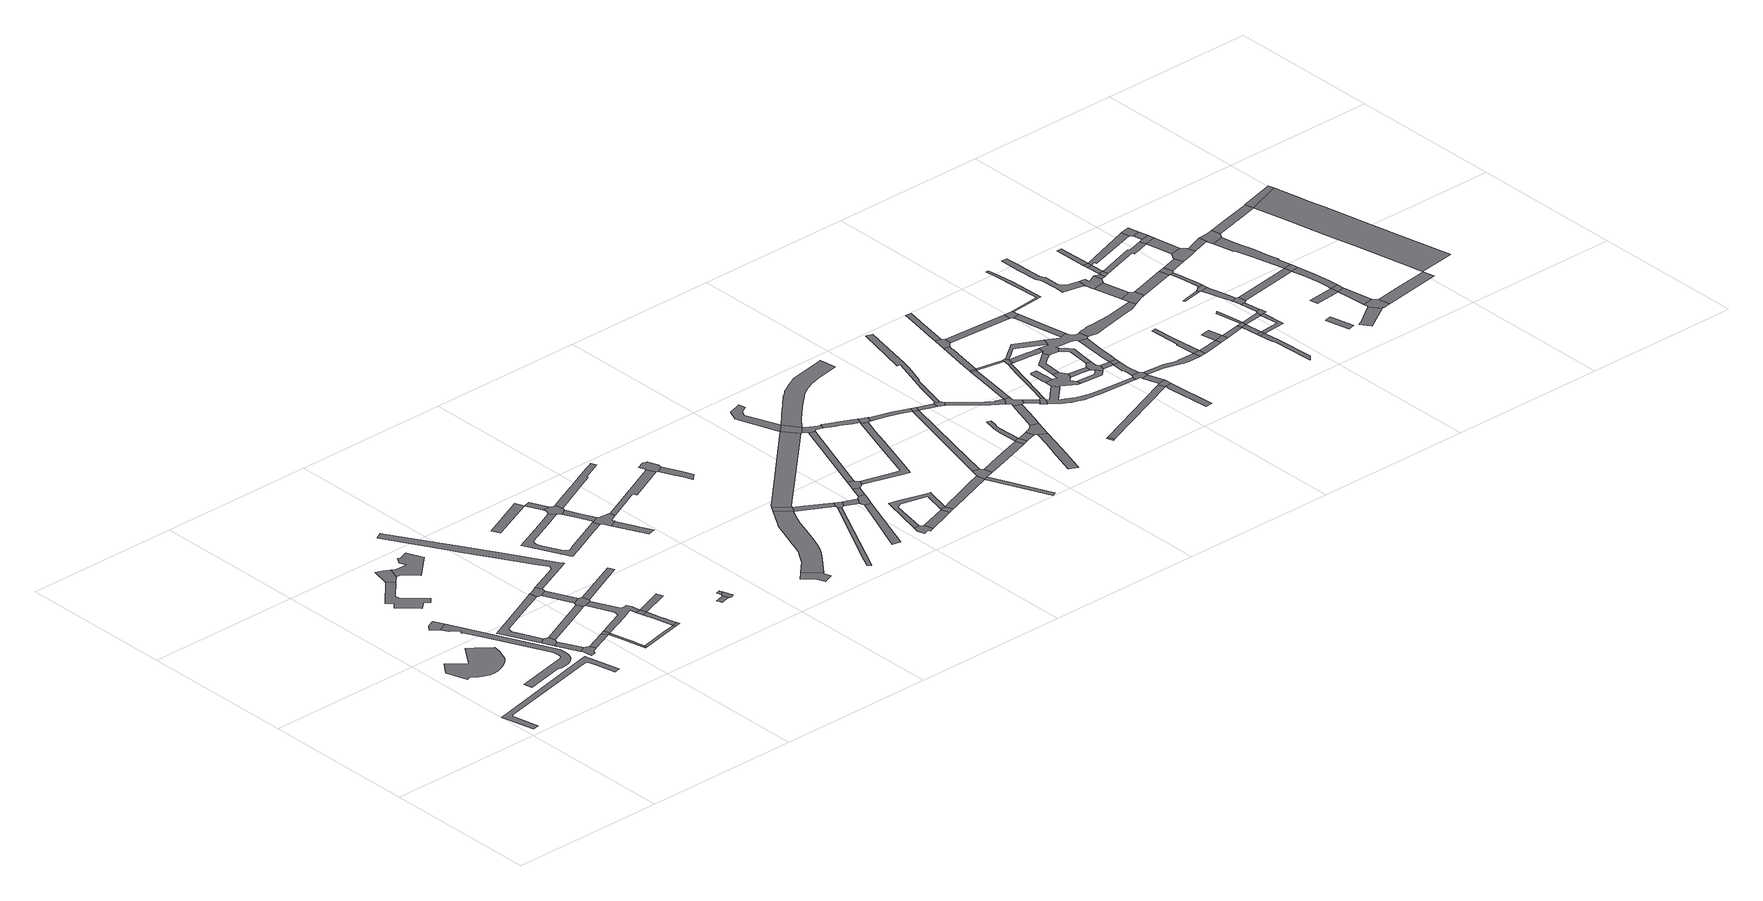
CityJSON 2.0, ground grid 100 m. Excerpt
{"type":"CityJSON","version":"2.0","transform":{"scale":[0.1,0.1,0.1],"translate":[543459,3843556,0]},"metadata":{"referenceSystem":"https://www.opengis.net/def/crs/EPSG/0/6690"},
"CityObjects":{
"road1":{"type":"Road","attributes":{"RoadStructureAttribute.sectionType":"1"},"geometry":[{"type":"MultiSurface","lod":"1","boundaries":[[[0,1,2,3,4,5,6,7,8,9,10,11,12,13,14,15,16,17,18,19,20]]]}]},
"road2":{"type":"Road","attributes":{"RoadStructureAttribute.sectionType":"1"},"geometry":[{"type":"MultiSurface","lod":"1","boundaries":[[[21,22,23,24,25,26,27,28,29,30,31,32,33,34,35,36,37,38,39]]]}]},
"road3":{"type":"Road","geometry":[{"type":"MultiSurface","lod":"1","boundaries":[[[40,41,42,43,44]]]}]},
"road4":{"type":"Road","attributes":{"RoadStructureAttribute.sectionType":"1"},"geometry":[{"type":"MultiSurface","lod":"1","boundaries":[[[45,46,47,48,49,50,51,52,53,54,55,56,57,58,59,60,61,62,63,64,65,66,67,44,43]]]}]},
"road5":{"type":"Road","attributes":{"RoadStructureAttribute.sectionType":"1"},"geometry":[{"type":"MultiSurface","lod":"1","boundaries":[[[68,69,70,71,72,73,74,75,76,77,78]]]}]},
"road6":{"type":"Road","geometry":[{"type":"MultiSurface","lod":"1","boundaries":[[[79,80,81,82,83,84]]]}]},
"road7":{"type":"Road","attributes":{"RoadStructureAttribute.sectionType":"1"},"geometry":[{"type":"MultiSurface","lod":"1","boundaries":[[[85,82,81,86,87,88]]]}]},
"road8":{"type":"Road","geometry":[{"type":"MultiSurface","lod":"1","boundaries":[[[88,87,89,90,91,92,93,94,95,96,97,98,99,100]]]}]},
"road9":{"type":"Road","attributes":{"RoadStructureAttribute.sectionType":"1"},"geometry":[{"type":"MultiSurface","lod":"1","boundaries":[[[101,102,103,104,105,106,80,79,107,108,109,110,111,112]]]}]},
"road10":{"type":"Road","geometry":[{"type":"MultiSurface","lod":"1","boundaries":[[[113,68,78,114,115,116]]]}]},
"road11":{"type":"Road","attributes":{"RoadStructureAttribute.sectionType":"1"},"geometry":[{"type":"MultiSurface","lod":"1","boundaries":[[[117,100,99,118,119,120,121]]]}]},
"road12":{"type":"Road","geometry":[{"type":"MultiSurface","lod":"1","boundaries":[[[122,123,124,125]]]}]},
"road13":{"type":"Road","attributes":{"RoadStructureAttribute.sectionType":"1"},"geometry":[{"type":"MultiSurface","lod":"1","boundaries":[[[126,127,84,83,128,129]]]}]},
"road14":{"type":"Road","attributes":{"RoadStructureAttribute.sectionType":"1"},"geometry":[{"type":"MultiSurface","lod":"1","boundaries":[[[130,131,132,133,121,134,135,136,137,123,122]]]}]},
"road15":{"type":"Road","geometry":[{"type":"MultiSurface","lod":"1","boundaries":[[[138,117,121,133,139]]]}]},
"road16":{"type":"Road","geometry":[{"type":"MultiSurface","lod":"1","boundaries":[[[140,141,142,143,144,145,146,147,148,115,114]]]}]},
"road17":{"type":"Road","attributes":{"RoadStructureAttribute.sectionType":"1"},"geometry":[{"type":"MultiSurface","lod":"1","boundaries":[[[149,150,151,122,125,152,153,154]]]}]},
"road18":{"type":"Road","geometry":[{"type":"MultiSurface","lod":"1","boundaries":[[[155,156,101,112,157,158,159]]]}]},
"road19":{"type":"Road","attributes":{"RoadStructureAttribute.sectionType":"1"},"geometry":[{"type":"MultiSurface","lod":"1","boundaries":[[[160,161,162,163,164,165,166,167,168,169,170,171,138,139,172,173,174,175,176,177,178]]]}]},
"road20":{"type":"Road","attributes":{"RoadStructureAttribute.sectionType":"1"},"geometry":[{"type":"MultiSurface","lod":"1","boundaries":[[[158,157,179,180]]]}]},
"road21":{"type":"Road","geometry":[{"type":"MultiSurface","lod":"1","boundaries":[[[180,179,126,129,168,167,181,182]]]}]},
"road22":{"type":"Road","geometry":[{"type":"MultiSurface","lod":"1","boundaries":[[[183,149,154,184]]]}]},
"road23":{"type":"Road","attributes":{"RoadStructureAttribute.sectionType":"1"},"geometry":[{"type":"MultiSurface","lod":"1","boundaries":[[[185,186,187,188,189,190,149,183]]]}]},
"road24":{"type":"Road","geometry":[{"type":"MultiSurface","lod":"1","boundaries":[[[178,177,189,188]]]}]},
"road25":{"type":"Road","attributes":{"RoadStructureAttribute.sectionType":"1"},"geometry":[{"type":"MultiSurface","lod":"1","boundaries":[[[191,192,193,194,195,196,197,198,199,200,201,202,203,204,205,206,207,208,155,159]]]}]},
"road26":{"type":"Road","geometry":[{"type":"MultiSurface","lod":"1","boundaries":[[[209,210,178,188]]]}]},
"road27":{"type":"Road","attributes":{"RoadStructureAttribute.sectionType":"1"},"geometry":[{"type":"MultiSurface","lod":"1","boundaries":[[[211,212,182,181]]]}]},
"road28":{"type":"Road","geometry":[{"type":"MultiSurface","lod":"1","boundaries":[[[213,214,215,216,217]]]}]},
"road29":{"type":"Road","geometry":[{"type":"MultiSurface","lod":"1","boundaries":[[[218,219,220,221,213,217,222,223,224,225]]]}]},
"road30":{"type":"Road","attributes":{"RoadStructureAttribute.sectionType":"1"},"geometry":[{"type":"MultiSurface","lod":"1","boundaries":[[[226,227,228,219,218]]]}]},
"road31":{"type":"Road","attributes":{"RoadStructureAttribute.sectionType":"1"},"geometry":[{"type":"MultiSurface","lod":"1","boundaries":[[[229,230,231,232,233,234,235,236,237,238,239,240,241,242,243,244,245,246,247,248]]]}]},
"road32":{"type":"Road","attributes":{"RoadStructureAttribute.sectionType":"1"},"geometry":[{"type":"MultiSurface","lod":"1","boundaries":[[[249,250,251,252,253,254]]]}]},
"road33":{"type":"Road","attributes":{"RoadStructureAttribute.sectionType":"1"},"geometry":[{"type":"MultiSurface","lod":"1","boundaries":[[[255,254,256,257]]]}]},
"road34":{"type":"Road","geometry":[{"type":"MultiSurface","lod":"1","boundaries":[[[256,258,259,229,248,260,261,262,263,264,265,257]]]}]},
"road35":{"type":"Road","attributes":{"RoadStructureAttribute.sectionType":"1"},"geometry":[{"type":"MultiSurface","lod":"1","boundaries":[[[266,262,261,267,268,269]]]}]},
"road36":{"type":"Road","geometry":[{"type":"MultiSurface","lod":"1","boundaries":[[[270,269,268,238,237,271,272,273,274,275,276,277,278,279]]]}]},
"road37":{"type":"Road","attributes":{"RoadStructureAttribute.sectionType":"1"},"geometry":[{"type":"MultiSurface","lod":"1","boundaries":[[[280,281,282,283,284,273,272]]]}]},
"road38":{"type":"Road","geometry":[{"type":"MultiSurface","lod":"1","boundaries":[[[285,286,287,288,287,289,290,291,292]]]}]},
"road39":{"type":"Road","attributes":{"RoadStructureAttribute.sectionType":"1"},"geometry":[{"type":"MultiSurface","lod":"1","boundaries":[[[293,294,295,296,297,264,263,298,299,300,301]]]}]},
"road40":{"type":"Road","attributes":{"RoadStructureAttribute.sectionType":"1"},"geometry":[{"type":"MultiSurface","lod":"1","boundaries":[[[302,303,304,279,278,305,306,307,308]]]}]},
"road41":{"type":"Road","attributes":{"RoadStructureAttribute.sectionType":"1"},"geometry":[{"type":"MultiSurface","lod":"1","boundaries":[[[309,310,311,312,313,314,315,316,285,292,317,318,319,320,321,322,323,324,325,326,327,328]]]}]},
"road42":{"type":"Road","attributes":{"RoadStructureAttribute.sectionType":"1"},"geometry":[{"type":"MultiSurface","lod":"1","boundaries":[[[329,330,331,332,333]]]}]},
"road43":{"type":"Road","geometry":[{"type":"MultiSurface","lod":"1","boundaries":[[[334,309,328,335,336]]]}]},
"road44":{"type":"Road","geometry":[{"type":"MultiSurface","lod":"1","boundaries":[[[337,338,339,302,308,340,341,342,343,344]]]}]},
"road45":{"type":"Road","geometry":[{"type":"MultiSurface","lod":"1","boundaries":[[[345,346,347,348,349,350,341,340]]]}]},
"road46":{"type":"Road","attributes":{"RoadStructureAttribute.sectionType":"1"},"geometry":[{"type":"MultiSurface","lod":"1","boundaries":[[[351,352,336,335,353,354,355]]]}]},
"road47":{"type":"Road","attributes":{"RoadStructureAttribute.sectionType":"1"},"geometry":[{"type":"MultiSurface","lod":"1","boundaries":[[[356,357,358,359]]]}]},
"road48":{"type":"Road","geometry":[{"type":"MultiSurface","lod":"1","boundaries":[[[355,354,360,329,333,361,362,363]]]}]},
"road49":{"type":"Road","geometry":[{"type":"MultiSurface","lod":"1","boundaries":[[[364,365,366,367,368,369,370,371,372,373]]]}]},
"road50":{"type":"Road","attributes":{"RoadStructureAttribute.sectionType":"1"},"geometry":[{"type":"MultiSurface","lod":"1","boundaries":[[[363,362,374,375]]]}]},
"road51":{"type":"Road","geometry":[{"type":"MultiSurface","lod":"1","boundaries":[[[376,377,375,374,356,359,378,379,380]]]}]},
"road52":{"type":"Road","attributes":{"RoadStructureAttribute.sectionType":"1"},"geometry":[{"type":"MultiSurface","lod":"1","boundaries":[[[381,371,370,382,383,384]]]}]},
"road53":{"type":"Road","attributes":{"RoadStructureAttribute.sectionType":"1"},"geometry":[{"type":"MultiSurface","lod":"1","boundaries":[[[385,386,387,334,336,388,389,390]]]}]},
"road54":{"type":"Road","attributes":{"RoadStructureAttribute.sectionType":"1"},"geometry":[{"type":"MultiSurface","lod":"1","boundaries":[[[391,392,393,376,380,394]]]}]},
"road55":{"type":"Road","attributes":{"RoadStructureAttribute.sectionType":"1"},"geometry":[{"type":"MultiSurface","lod":"1","boundaries":[[[395,396,397,398,399,400,364,373,401,402,403,404,405,406,407]]]}]},
"road56":{"type":"Road","geometry":[{"type":"MultiSurface","lod":"1","boundaries":[[[408,409,391,394,410,411,412,413,414]]]}]},
"road57":{"type":"Road","geometry":[{"type":"MultiSurface","lod":"1","boundaries":[[[407,406,415,381,384,416,417]]]}]},
"road58":{"type":"Road","attributes":{"RoadStructureAttribute.sectionType":"1"},"geometry":[{"type":"MultiSurface","lod":"1","boundaries":[[[418,408,414,419,420]]]}]},
"road59":{"type":"Road","attributes":{"RoadStructureAttribute.sectionType":"1"},"geometry":[{"type":"MultiSurface","lod":"1","boundaries":[[[421,422,423,424,425,426,407,417,427,428]]]}]},
"road60":{"type":"Road","attributes":{"RoadStructureAttribute.sectionType":"1"},"geometry":[{"type":"MultiSurface","lod":"1","boundaries":[[[429,430,431,432,433,412,411,434,435,436,437,438,439,440,441]]]}]},
"road61":{"type":"Road","attributes":{"RoadStructureAttribute.sectionType":"1"},"geometry":[{"type":"MultiSurface","lod":"1","boundaries":[[[442,443,444,445,446,447,448,449,385,450,451,452,453]]]}]},
"road62":{"type":"Road","geometry":[{"type":"MultiSurface","lod":"1","boundaries":[[[450,385,390,454,455,456]]]}]},
"road63":{"type":"Road","geometry":[{"type":"MultiSurface","lod":"1","boundaries":[[[457,458,459,460,461,462,463,464,456,455,465,466,418,420,467,468,469,470,471,472]]]}]},
"road64":{"type":"Road","attributes":{"RoadStructureAttribute.sectionType":"1"},"geometry":[{"type":"MultiSurface","lod":"1","boundaries":[[[473,474,428,475,476,477]]]}]},
"road65":{"type":"Road","geometry":[{"type":"MultiSurface","lod":"1","boundaries":[[[478,421,428,474,479,480,481,482]]]}]},
"road66":{"type":"Road","attributes":{"RoadStructureAttribute.sectionType":"1"},"geometry":[{"type":"MultiSurface","lod":"1","boundaries":[[[483,484,485,486,472,471,487,488,489,490,491]]]}]},
"road67":{"type":"Road","geometry":[{"type":"MultiSurface","lod":"1","boundaries":[[[492,493,491,490,429,441,494,495]]]}]},
"road68":{"type":"Road","attributes":{"RoadStructureAttribute.sectionType":"1"},"geometry":[{"type":"MultiSurface","lod":"1","boundaries":[[[496,497,478,482,498,499,500]]]}]},
"road69":{"type":"Road","attributes":{"RoadStructureAttribute.sectionType":"1"},"geometry":[{"type":"MultiSurface","lod":"1","boundaries":[[[501,502,503,481,480,504,505,506]]]}]},
"road70":{"type":"Road","attributes":{"RoadStructureAttribute.sectionType":"1"},"geometry":[{"type":"MultiSurface","lod":"1","boundaries":[[[507,508,509,510,511,512,513,514,515,516,517,518,450,456,519,520,521,522,523,524,525,526,527]]]}]},
"road71":{"type":"Road","attributes":{"RoadStructureAttribute.sectionType":"1"},"geometry":[{"type":"MultiSurface","lod":"1","boundaries":[[[528,529,530,531,495,494,532,533,534,535,496,536]]]}]},
"road72":{"type":"Road","geometry":[{"type":"MultiSurface","lod":"1","boundaries":[[[536,496,500,537]]]}]},
"road73":{"type":"Road","geometry":[{"type":"MultiSurface","lod":"1","boundaries":[[[538,539,501,506,540]]]}]},
"road74":{"type":"Road","attributes":{"RoadStructureAttribute.sectionType":"1"},"geometry":[{"type":"MultiSurface","lod":"1","boundaries":[[[541,542,543,544,545,546,547,548,549]]]}]},
"road75":{"type":"Road","attributes":{"RoadStructureAttribute.sectionType":"1"},"geometry":[{"type":"MultiSurface","lod":"1","boundaries":[[[537,500,550,551,552,553]]]}]},
"road76":{"type":"Road","attributes":{"RoadStructureAttribute.sectionType":"1"},"geometry":[{"type":"MultiSurface","lod":"1","boundaries":[[[554,555,556,557,558,559,560,561,562,539,538]]]}]},
"road77":{"type":"Road","attributes":{"RoadStructureAttribute.sectionType":"1"},"geometry":[{"type":"MultiSurface","lod":"1","boundaries":[[[563,564,538,540,565,566]]]}]},
"road78":{"type":"Road","geometry":[{"type":"MultiSurface","lod":"1","boundaries":[[[567,568,569,553,552,570,571,572,573,574,575,576]]]}]},
"road79":{"type":"Road","geometry":[{"type":"MultiSurface","lod":"1","boundaries":[[[577,578,563,566,541,549,579]]]}]},
"road80":{"type":"Road","attributes":{"RoadStructureAttribute.sectionType":"1"},"geometry":[{"type":"MultiSurface","lod":"1","boundaries":[[[580,581,582,583,584,585,573,572,586,587,588,589,590,591,592,593]]]}]},
"road81":{"type":"Road","attributes":{"RoadStructureAttribute.sectionType":"1"},"geometry":[{"type":"MultiSurface","lod":"1","boundaries":[[[594,595,596,577,579,597,598,599]]]}]},
"road82":{"type":"Road","geometry":[{"type":"MultiSurface","lod":"1","boundaries":[[[600,601,602,603]]]}]},
"road83":{"type":"Road","attributes":{"RoadStructureAttribute.sectionType":"1"},"geometry":[{"type":"MultiSurface","lod":"1","boundaries":[[[604,605,606,607,608,609,610,567,576,611,612,613,614,615,616,617]]]}]},
"road84":{"type":"Road","geometry":[{"type":"MultiSurface","lod":"1","boundaries":[[[593,592,618,619,620,594,599,621,622,623,624,625,626,627,628,629]]]}]},
"road85":{"type":"Road","attributes":{"RoadStructureAttribute.sectionType":"1"},"geometry":[{"type":"MultiSurface","lod":"1","boundaries":[[[630,626,625,631,632,633]]]}]},
"road86":{"type":"Road","geometry":[{"type":"MultiSurface","lod":"1","boundaries":[[[634,635,633,632,636,637,638,639]]]}]},
"road87":{"type":"Road","attributes":{"RoadStructureAttribute.sectionType":"1"},"geometry":[{"type":"MultiSurface","lod":"1","boundaries":[[[640,641,642,643,644,645,593,629,646,647,648,649,650]]]}]},
"road88":{"type":"Road","geometry":[{"type":"MultiSurface","lod":"1","boundaries":[[[651,640,650,652]]]}]},
"road89":{"type":"Road","attributes":{"RoadStructureAttribute.sectionType":"1"},"geometry":[{"type":"MultiSurface","lod":"1","boundaries":[[[653,654,655,656,657,634,639,658,659,660,661]]]}]},
"road90":{"type":"Road","attributes":{"RoadStructureAttribute.sectionType":"1"},"geometry":[{"type":"MultiSurface","lod":"1","boundaries":[[[662,663,664,651,652,665,666,667,668,669]]]}]},
"road91":{"type":"Road","attributes":{"RoadStructureAttribute.sectionType":"1"},"geometry":[{"type":"MultiSurface","lod":"1","boundaries":[[[670,600,603,671]]]}]},
"road92":{"type":"Road","attributes":{"RoadStructureAttribute.sectionType":"1"},"geometry":[{"type":"MultiSurface","lod":"1","boundaries":[[[672,652,650,673,674,675]]]}]},
"road93":{"type":"Road","geometry":[{"type":"MultiSurface","lod":"1","boundaries":[[[676,677,678,679,680,681]]]}]},
"road94":{"type":"Road","geometry":[{"type":"MultiSurface","lod":"1","boundaries":[[[682,683,681,680,684,685,686,687,688,689,690,691,692,693,694,695,696,697]]]}]},
"road95":{"type":"Road","attributes":{"RoadStructureAttribute.sectionType":"1"},"geometry":[{"type":"MultiSurface","lod":"1","boundaries":[[[685,698,699,638,637,700,701,702,703,704,705,706,707,708,709,710,711,712,713,714,715,716,717,718,719,720,721,722,723,686]]]}]},
"road96":{"type":"Road","geometry":[{"type":"MultiSurface","lod":"1","boundaries":[[[724,725,726,662,669,727,728,729,730,731,732,733]]]}]},
"road97":{"type":"Road","geometry":[{"type":"MultiSurface","lod":"1","boundaries":[[[734,675,674,735,653,661,736,737]]]}]},
"road98":{"type":"Road","attributes":{"RoadStructureAttribute.sectionType":"1"},"geometry":[{"type":"MultiSurface","lod":"1","boundaries":[[[738,739,740,724,733,741,742]]]}]},
"road99":{"type":"Road","geometry":[{"type":"MultiSurface","lod":"1","boundaries":[[[743,744,745,746,691,690,747,748,749,750]]]}]},
"road100":{"type":"Road","attributes":{"RoadStructureAttribute.sectionType":"1"},"geometry":[{"type":"MultiSurface","lod":"1","boundaries":[[[751,752,753,754,682,697,755,756,757,758]]]}]},
"road101":{"type":"Road","attributes":{"RoadStructureAttribute.sectionType":"1"},"geometry":[{"type":"MultiSurface","lod":"1","boundaries":[[[759,760,761,696,695,762,763,764,765,766]]]}]},
"road102":{"type":"Road","attributes":{"RoadStructureAttribute.sectionType":"1"},"geometry":[{"type":"MultiSurface","lod":"1","boundaries":[[[767,768,769,770,737,736,771,772,773,774]]]}]},
"road103":{"type":"Road","attributes":{"RoadStructureAttribute.sectionType":"1"},"geometry":[{"type":"MultiSurface","lod":"1","boundaries":[[[775,776,777,778,779,780,781,734,737,782,783,784,785,786,787,788,789,790,791]]]}]},
"road104":{"type":"Road","geometry":[{"type":"MultiSurface","lod":"1","boundaries":[[[792,766,765,743,750,793,794,795,796]]]}]},
"road105":{"type":"Road","attributes":{"RoadStructureAttribute.sectionType":"1"},"geometry":[{"type":"MultiSurface","lod":"1","boundaries":[[[797,671,798,799,800,801,802]]]}]},
"road106":{"type":"Road","attributes":{"RoadStructureAttribute.sectionType":"1"},"geometry":[{"type":"MultiSurface","lod":"1","boundaries":[[[731,730,803,804]]]}]},
"road107":{"type":"Road","geometry":[{"type":"MultiSurface","lod":"1","boundaries":[[[805,806,670,671,797]]]}]},
"road108":{"type":"Road","geometry":[{"type":"MultiSurface","lod":"1","boundaries":[[[807,808,809,810,714,713,811,812,813,814,815]]]}]},
"road109":{"type":"Road","attributes":{"RoadStructureAttribute.sectionType":"1"},"geometry":[{"type":"MultiSurface","lod":"1","boundaries":[[[794,793,816,817]]]}]},
"road110":{"type":"Road","attributes":{"RoadStructureAttribute.sectionType":"1"},"geometry":[{"type":"MultiSurface","lod":"1","boundaries":[[[818,819,820,821,822,823,824,825,792,796]]]}]},
"road111":{"type":"Road","attributes":{"RoadStructureAttribute.sectionType":"1"},"geometry":[{"type":"MultiSurface","lod":"1","boundaries":[[[826,814,813,827,806,805]]]}]},
"road112":{"type":"Road","attributes":{"RoadStructureAttribute.sectionType":"1"},"geometry":[{"type":"MultiSurface","lod":"1","boundaries":[[[828,829,816,830,831,832,809,808]]]}]},
"road113":{"type":"Road","geometry":[{"type":"MultiSurface","lod":"1","boundaries":[[[817,816,829,833]]]}]},
"road114":{"type":"Road","geometry":[{"type":"MultiSurface","lod":"1","boundaries":[[[834,791,790,835,774,773,751,758,822,821,836,837,838,839,840,841,842,843,844,845,846,847,848,849,850]]]}]},
"road115":{"type":"Road","attributes":{"RoadStructureAttribute.sectionType":"1"},"geometry":[{"type":"MultiSurface","lod":"1","boundaries":[[[841,851,817,833,852,853,842]]]}]},
"road116":{"type":"Road","attributes":{"RoadStructureAttribute.sectionType":"1"},"geometry":[{"type":"MultiSurface","lod":"1","boundaries":[[[854,855,856,857,858,850,849]]]}]},
"road117":{"type":"Road","geometry":[{"type":"MultiSurface","lod":"1","boundaries":[[[859,804,803,857,856,860,861,862,863]]]}]},
"road118":{"type":"Road","attributes":{"RoadStructureAttribute.sectionType":"1"},"geometry":[{"type":"MultiSurface","lod":"1","boundaries":[[[864,865,866,867,868,815,814,869,870,871,872,873,874,875,876,877]]]}]},
"road119":{"type":"Road","geometry":[{"type":"MultiSurface","lod":"1","boundaries":[[[878,877,876,879]]]}]},
"road120":{"type":"Road","attributes":{"RoadStructureAttribute.sectionType":"1"},"geometry":[{"type":"MultiSurface","lod":"1","boundaries":[[[880,881,882,883,884,885,886,887,863,862]]]}]},
"road121":{"type":"Road","attributes":{"RoadStructureAttribute.sectionType":"1"},"geometry":[{"type":"MultiSurface","lod":"1","boundaries":[[[888,889,890,891,892,893,894,895,896,897,877,878]]]}]},
"road122":{"type":"Road","attributes":{"RoadStructureAttribute.sectionType":"1"},"geometry":[{"type":"MultiSurface","lod":"1","boundaries":[[[898,899,900,901,902,903,904,844,843,905,906,907,908,909,910,911]]]}]},
"road123":{"type":"Road","attributes":{"RoadStructureAttribute.sectionType":"1"},"geometry":[{"type":"MultiSurface","lod":"1","boundaries":[[[912,913,914,915,878,879,916,917,918,919]]]}]},
"road124":{"type":"Road","geometry":[{"type":"MultiSurface","lod":"1","boundaries":[[[920,912,919,921]]]}]},
"road125":{"type":"Road","geometry":[{"type":"MultiSurface","lod":"1","boundaries":[[[922,923,924,912,920]]]}]},
"road126":{"type":"Road","attributes":{"RoadStructureAttribute.sectionType":"1"},"geometry":[{"type":"MultiSurface","lod":"1","boundaries":[[[925,926,920,921,927,928]]]}]},
"road127":{"type":"Road","attributes":{"RoadStructureAttribute.sectionType":"1"},"geometry":[{"type":"MultiSurface","lod":"1","boundaries":[[[929,930,931,932,933,934,935,936,937,938,939,940,941,942,943,944,945,946,947,948,949,950,951,952,953,954]]]}]},
"road128":{"type":"Road","attributes":{"RoadStructureAttribute.sectionType":"1"},"geometry":[{"type":"MultiSurface","lod":"1","boundaries":[[[955,956,957,958,959,960,961,962,963]]]}]},
"road129":{"type":"Road","attributes":{"RoadStructureAttribute.sectionType":"1"},"geometry":[{"type":"MultiSurface","lod":"1","boundaries":[[[964,965,966,967]]]}]},
"road130":{"type":"Road","geometry":[{"type":"MultiSurface","lod":"1","boundaries":[[[968,967,966,969,898,911,970,971,972]]]}]},
"road131":{"type":"Road","geometry":[{"type":"MultiSurface","lod":"1","boundaries":[[[973,974,975,976,954,953,977,978,979,965,964,980,981]]]}]},
"road132":{"type":"Road","geometry":[{"type":"MultiSurface","lod":"1","boundaries":[[[982,983,958,957]]]}]},
"road133":{"type":"Road","attributes":{"RoadStructureAttribute.sectionType":"1"},"geometry":[{"type":"MultiSurface","lod":"1","boundaries":[[[984,928,983,982]]]}]},
"road134":{"type":"Road","geometry":[{"type":"MultiSurface","lod":"1","boundaries":[[[985,986,925,928,984]]]}]},
"road135":{"type":"Road","geometry":[{"type":"MultiSurface","lod":"1","boundaries":[[[987,988,989,990,986,985]]]}]},
"road136":{"type":"Road","attributes":{"RoadStructureAttribute.sectionType":"1"},"geometry":[{"type":"MultiSurface","lod":"1","boundaries":[[[981,980,991,992]]]}]},
"road137":{"type":"Road","geometry":[{"type":"MultiSurface","lod":"1","boundaries":[[[993,994,992,991,995]]]}]},
"road138":{"type":"Road","attributes":{"RoadStructureAttribute.sectionType":"1"},"geometry":[{"type":"MultiSurface","lod":"1","boundaries":[[[996,997,998,999,982,957]]]}]},
"road139":{"type":"Road","attributes":{"RoadStructureAttribute.sectionType":"1"},"geometry":[{"type":"MultiSurface","lod":"1","boundaries":[[[1000,985,984,1001,1002,998]]]}]},
"road140":{"type":"Road","attributes":{"RoadStructureAttribute.sectionType":"1"},"geometry":[{"type":"MultiSurface","lod":"1","boundaries":[[[1003,1004,994,993]]]}]},
"road141":{"type":"Road","geometry":[{"type":"MultiSurface","lod":"1","boundaries":[[[1005,1006,1004,1003]]]}]},
"road142":{"type":"Road","geometry":[{"type":"MultiSurface","lod":"1","boundaries":[[[1007,1008,1009,1010,1011,1012]]]}]},
"road143":{"type":"Road","attributes":{"RoadStructureAttribute.sectionType":"1"},"geometry":[{"type":"MultiSurface","lod":"1","boundaries":[[[1013,972,971,1014]]]}]},
"road144":{"type":"Road","attributes":{"RoadStructureAttribute.sectionType":"1"},"geometry":[{"type":"MultiSurface","lod":"1","boundaries":[[[1015,1016,1006,1005]]]}]},
"road145":{"type":"Road","geometry":[{"type":"MultiSurface","lod":"1","boundaries":[[[1017,1018,1019,1020,1021,1022,1023,1000,998,997]]]}]},
"road146":{"type":"Road","attributes":{"RoadStructureAttribute.sectionType":"1"},"geometry":[{"type":"MultiSurface","lod":"1","boundaries":[[[1024,1025,1023,1022]]]}]},
"road147":{"type":"Road","attributes":{"RoadStructureAttribute.sectionType":"1"},"geometry":[{"type":"MultiSurface","lod":"1","boundaries":[[[1026,1027,1028,1029,1030,1031,1032,1033,1034,1035,1036,1037,1038,1039]]]}]},
"road148":{"type":"Road","geometry":[{"type":"MultiSurface","lod":"1","boundaries":[[[1039,1038,1040,1041,1042,1043,1025,1024,1044,1045,1046]]]}]},
"road149":{"type":"Road","geometry":[{"type":"MultiSurface","lod":"1","boundaries":[[[1047,1048,1049,1050,1051,1052,1053,1007,1012,1034,1033]]]}]},
"road150":{"type":"Road","attributes":{"RoadStructureAttribute.sectionType":"1"},"geometry":[{"type":"MultiSurface","lod":"1","boundaries":[[[1054,1055,1056,1057,1050,1049]]]}]},
"road151":{"type":"Road","geometry":[{"type":"MultiSurface","lod":"1","boundaries":[[[1058,1013,1014,1059,1056,1055,1060,1061,1062]]]}]},
"road152":{"type":"Road","attributes":{"RoadStructureAttribute.sectionType":"1"},"geometry":[{"type":"MultiSurface","lod":"1","boundaries":[[[1063,1064,1065,993,995,1066,1067,1068,1069,1070,1071,1072]]]}]},
"road153":{"type":"Road","geometry":[{"type":"MultiSurface","lod":"1","boundaries":[[[1073,1074,1075,1076,1077]]]}]},
"road154":{"type":"Road","attributes":{"RoadStructureAttribute.sectionType":"1"},"geometry":[{"type":"MultiSurface","lod":"1","boundaries":[[[1078,1005,1003,1079,1080,1081]]]}]},
"road155":{"type":"Road","attributes":{"RoadStructureAttribute.sectionType":"1"},"geometry":[{"type":"MultiSurface","lod":"1","boundaries":[[[1082,1058,1062,1083]]]}]},
"road156":{"type":"Road","attributes":{"RoadStructureAttribute.sectionType":"1"},"geometry":[{"type":"MultiSurface","lod":"1","boundaries":[[[1084,1046,1045,1085]]]}]},
"road157":{"type":"Road","attributes":{"RoadStructureAttribute.sectionType":"1"},"geometry":[{"type":"MultiSurface","lod":"1","boundaries":[[[1086,1087,1088,1089,1090,1091]]]}]},
"road158":{"type":"Road","geometry":[{"type":"MultiSurface","lod":"1","boundaries":[[[1092,1093,1094,1095,1096,1097,1098,1099,1082,1083,1100,1101,1102,1103]]]}]},
"road159":{"type":"Road","geometry":[{"type":"MultiSurface","lod":"1","boundaries":[[[1104,1105,1106,1107,1108,1109]]]}]},
"road160":{"type":"Road","attributes":{"RoadStructureAttribute.sectionType":"1"},"geometry":[{"type":"MultiSurface","lod":"1","boundaries":[[[1110,1111,1072,1112,1113,1097,1096]]]}]},
"road161":{"type":"Road","geometry":[{"type":"MultiSurface","lod":"1","boundaries":[[[1114,1115,1063,1072,1111]]]}]},
"road162":{"type":"Road","geometry":[{"type":"MultiSurface","lod":"1","boundaries":[[[1116,1117,1078,1081,1118,1119]]]}]},
"road163":{"type":"Road","attributes":{"RoadStructureAttribute.sectionType":"1"},"geometry":[{"type":"MultiSurface","lod":"1","boundaries":[[[1119,1118,1115,1114]]]}]},
"road164":{"type":"Road","geometry":[{"type":"MultiSurface","lod":"1","boundaries":[[[1120,1121,1122,1123,1124,1125,1086,1091,1126,1127,1128,1129,1130,1131]]]}]},
"road165":{"type":"Road","attributes":{"RoadStructureAttribute.sectionType":"1"},"geometry":[{"type":"MultiSurface","lod":"1","boundaries":[[[1132,1109,1133,1123,1122]]]}]},
"road166":{"type":"Road","geometry":[{"type":"MultiSurface","lod":"1","boundaries":[[[1134,1104,1109,1132]]]}]},
"road167":{"type":"Road","attributes":{"RoadStructureAttribute.sectionType":"1"},"geometry":[{"type":"MultiSurface","lod":"1","boundaries":[[[1135,1136,1137,1103,1102,1138,1139,1140,1141]]]}]},
"road168":{"type":"Road","attributes":{"RoadStructureAttribute.sectionType":"1"},"geometry":[{"type":"MultiSurface","lod":"1","boundaries":[[[1142,1143,1144,1085,1145,1146,1147,1104,1134]]]}]},
"road169":{"type":"Road","geometry":[{"type":"MultiSurface","lod":"1","boundaries":[[[1148,1149,1084,1085,1144]]]}]},
"road170":{"type":"Road","attributes":{"RoadStructureAttribute.sectionType":"1"},"geometry":[{"type":"MultiSurface","lod":"1","boundaries":[[[1150,1151,1152,1153,1154,1155,1156,1157,1158,1159,1160,1161,1162,1163,1084,1149]]]}]},
"road171":{"type":"Road","geometry":[{"type":"MultiSurface","lod":"1","boundaries":[[[1164,1165,1135,1141,1166,1167,1157,1156,1168,1169,1170]]]}]},
"road172":{"type":"Road","attributes":{"RoadStructureAttribute.sectionType":"1"},"geometry":[{"type":"MultiSurface","lod":"1","boundaries":[[[1171,1172,1131,1130,1173,1174]]]}]},
"road173":{"type":"Road","attributes":{"RoadStructureAttribute.sectionType":"1"},"geometry":[{"type":"MultiSurface","lod":"1","boundaries":[[[1175,1176,1164,1170,1177,1178,1179,1180,1181,1182]]]}]},
"road174":{"type":"Road","attributes":{"function":"2","RoadStructureAttribute.sectionType":"1"},"geometry":[{"type":"MultiSurface","lod":"1","boundaries":[[[1183,1184,1185,1186,1187,1188,1189,1190,1182,1191,1192,1193,1194,1195,1196,1197]]]}]},
"road175":{"type":"Road","geometry":[{"type":"MultiSurface","lod":"1","boundaries":[[[1198,1199,1175,1182,1190]]]}]}
},
"vertices":[
[812,337,0],[788,444,0],[596,400,0],[520,382,0],[6,265,0],[7,253,0],[24,180,0],[54,52,0],[94,59,0],[66,183,0],[58,219,0],[57,231,0],[67,241,0],[496,336,0],[550,349,0],[728,388,0],[753,393,0],[761,383,0],[775,325,0],[803,209,0],[839,218,0],
[143,695,0],[165,702,0],[206,673,0],[236,658,0],[268,648,0],[298,646,0],[328,651,0],[366,664,0],[398,680,0],[423,700,0],[447,728,0],[462,763,0],[477,805,0],[484,850,0],[401,922,0],[357,952,0],[262,820,0],[159,908,0],[99,827,0],
[420,1290,0],[371,1268,0],[343,1233,0],[389,1196,0],[450,1224,0],
[415,1149,0],[464,1109,0],[452,1092,0],[467,1070,0],[518,969,0],[684,607,0],[691,585,0],[694,555,0],[689,533,0],[672,520,0],[338,444,0],[349,391,0],[585,444,0],[610,439,0],[638,440,0],[668,447,0],[693,460,0],[715,480,0],[730,503,0],[739,533,0],[739,563,0],[736,593,0],[728,620,0],
[512,1778,0],[358,1612,0],[392,1577,0],[359,1540,0],[472,1434,0],[519,1476,0],[550,1451,0],[579,1483,0],[451,1605,0],[448,1632,0],[552,1740,0],
[747,738,0],[709,712,0],[741,642,0],[780,668,0],[788,688,0],[777,731,0],
[799,627,0],[766,590,0],[807,500,0],[849,519,0],
[815,484,0],[820,453,0],[821,445,0],[825,427,0],[855,433,0],[855,437,0],[857,447,0],[858,448,0],[859,450,0],[863,454,0],[898,470,0],[882,507,0],
[1016,1150,0],[905,1099,0],[597,957,0],[595,957,0],[597,953,0],[703,724,0],[731,775,0],[668,917,0],[675,947,0],[870,1034,0],[1016,1099,0],[1026,1103,0],
[538,1897,0],[593,1782,0],[620,1859,0],[580,1880,0],
[1021,567,0],[1022,523,0],[1036,529,0],[1039,530,0],[1047,534,0],
[1111,309,0],[1097,306,0],[1101,289,0],[1114,292,0],
[1126,889,0],[1019,841,0],[1019,793,0],[1149,852,0],
[1102,355,0],[1095,386,0],[1087,425,0],[1063,535,0],[1047,532,0],[1072,420,0],[1081,377,0],[1089,343,0],
[1054,581,0],[1062,541,0],
[627,1782,0],[706,1703,0],[850,1836,0],[808,1941,0],[747,1918,0],[734,1925,0],[705,1883,0],[723,1842,0],[648,1844,0],
[1378,369,0],[1318,356,0],[1307,353,0],[1320,336,0],[1332,339,0],[1383,350,0],
[1086,1182,0],[1037,1159,0],[1051,1096,0],[1098,1119,0],[1103,1144,0],
[1347,652,0],[1343,671,0],[1330,701,0],[1328,701,0],[1305,694,0],[1302,695,0],[1285,703,0],[1211,868,0],[1161,850,0],[1233,685,0],[1225,655,0],[1218,652,0],[1069,545,0],[1234,615,0],[1280,636,0],[1311,649,0],[1312,644,0],[1319,612,0],[1355,616,0],
[1133,912,0],[1183,935,0],
[1218,885,0],[1208,930,0],
[1411,378,0],[1416,357,0],
[1403,410,0],[1390,465,0],[1385,486,0],[1365,572,0],[1331,564,0],[1351,482,0],
[1366,1262,0],[1373,1265,0],[1382,1269,0],[1378,1276,0],[1372,1286,0],[1181,1614,0],[1073,1799,0],[1008,1911,0],[851,2180,0],[843,2193,0],[796,2166,0],[803,2152,0],[1009,1793,0],[1031,1755,0],[1148,1552,0],[1253,1368,0],[1297,1298,0],[1287,1271,0],
[1550,641,0],[1534,683,0],
[1544,1036,0],[1526,1073,0],
[1793,419,0],[1735,403,0],[1741,387,0],[1746,371,0],[1806,386,0],
[1824,451,0],[1800,439,0],[1796,427,0],[1794,422,0],[1810,385,0],[1814,383,0],[1823,379,0],[1846,391,0],
[1816,475,0],[1805,472,0],[1793,468,0],
[1670,1725,0],[1590,1688,0],[1334,1571,0],[1440,1345,0],[1464,1293,0],[1514,1316,0],[1527,1321,0],[1738,1418,0],[1812,1451,0],[1793,1492,0],[1547,1378,0],[1498,1355,0],[1471,1378,0],[1470,1379,0],[1415,1495,0],[1404,1524,0],[1407,1547,0],[1419,1565,0],[1593,1642,0],[1708,1692,0],
[1613,1934,0],[1577,1918,0],[1317,1803,0],[1342,1749,0],[1581,1853,0],[1636,1877,0],
[1678,1892,0],[1684,1777,0],[1729,1778,0],
[1687,1757,0],[1682,1737,0],[1725,1678,0],[1728,1672,0],[1767,1698,0],[1775,1718,0],[1767,1770,0],[1752,1768,0],
[1807,1608,0],[1765,1590,0],[1807,1498,0],[1847,1519,0],
[1859,1509,0],[1825,1446,0],[1846,1399,0],[1890,1419,0],[1895,1421,0],[1888,1436,0],[1886,1441,0],[1895,1445,0],[1940,1467,0],[1929,1500,0],
[1853,1385,0],[1942,1190,0],[1992,1203,0],[1954,1285,0],[1939,1317,0],
[2280,317,0],[2236,271,0],[2298,211,0],[2298,212,0],[2320,155,0],[2382,179,0],[2372,230,0],[2374,231,0],
[2215,1975,0],[2195,1966,0],[2160,1949,0],[2007,1880,0],[1844,1806,0],[2028,1836,0],[2104,1872,0],[2100,1882,0],[2231,1941,0],
[2397,1717,0],[2275,1660,0],[1934,1502,0],[2166,1573,0],[2177,1551,0],[2359,1634,0],[2420,1662,0],
[2616,913,0],[2550,808,0],[2546,801,0],[2532,779,0],[2425,497,0],[2420,489,0],[2410,473,0],[2365,403,0],[2467,345,0],[2510,401,0],[2525,427,0],[2542,457,0],[2570,527,0],[2601,611,0],[2635,703,0],[2640,716,0],[2656,757,0],[2657,760,0],[2695,833,0],[2698,838,0],
[2905,701,0],[2654,227,0],[2607,130,0],[2628,114,0],[2922,687,0],
[2639,950,0],[2701,836,0],[2721,875,0],
[2431,1787,0],[2382,1765,0],[2397,1732,0],[2433,1660,0],[2477,1685,0],[2477,1700,0],[2482,1710,0],[2459,1777,0],
[2459,1603,0],[2471,1578,0],[2497,1520,0],[2520,1466,0],[2559,1506,0],[2524,1583,0],
[2781,840,0],[2723,874,0],[2760,803,0],[2904,722,0],[2925,757,0],
[3038,628,0],[2864,209,0],[2915,195,0],[3076,614,0],
[2907,705,0],[2928,689,0],[2945,695,0],[2967,733,0],
[3074,260,0],[3069,242,0],[3063,216,0],[3076,175,0],[3108,186,0],[3120,173,0],[3146,182,0],[3132,239,0],[3111,254,0],[3108,256,0],
[3027,658,0],[3052,701,0],
[3074,716,0],[3067,711,0],[3100,676,0],[3103,683,0],[3113,710,0],
[3314,300,0],[3176,194,0],[3268,228,0],[3332,252,0],
[3224,1530,0],[2702,1019,0],[2652,971,0],[2732,896,0],[2877,1034,0],[3295,1438,0],
[3106,801,0],[3099,784,0],[3077,723,0],[3141,782,0],
[3396,478,0],[3397,482,0],[3393,483,0],[3186,539,0],[3146,549,0],[3142,532,0],[3157,482,0],[3164,486,0],[3187,498,0],[3194,502,0],[3357,462,0],[3319,310,0],[3352,312,0],
[3134,878,0],[3124,850,0],[3172,799,0],[3174,800,0],[3188,835,0],[3187,836,0],[3169,859,0],
[3317,300,0],[3342,256,0],[3369,265,0],
[3330,1411,0],[3168,860,0],[3367,1400,0],
[3709,442,0],[3707,442,0],[3621,414,0],[3468,357,0],[3413,336,0],[3357,314,0],[3403,277,0],[3714,387,0],
[3612,1295,0],[3522,1030,0],[3434,767,0],[3427,769,0],[3363,787,0],[3352,748,0],[3414,731,0],[3447,721,0],[3459,718,0],[3481,781,0],[3580,1071,0],[3616,1178,0],[3650,1276,0],
[3249,1898,0],[3241,1895,0],[3183,1877,0],[3163,1868,0],[3160,1866,0],[3129,1796,0],[3219,1544,0],[3223,1533,0],[3273,1579,0],[3194,1792,0],[3211,1830,0],[3255,1853,0],
[3299,1439,0],[3303,1440,0],[3342,1483,0],
[3440,1432,0],[3435,1424,0],[3402,1443,0],[3389,1450,0],[3384,1453,0],[3378,1456,0],[3360,1467,0],[3343,1482,0],[3322,1427,0],[3324,1424,0],[3368,1401,0],[3385,1413,0],[3389,1416,0],[3402,1409,0],[3424,1398,0],[3440,1433,0],
[3794,278,0],[3743,397,0],[3766,267,0],[3878,4,0],[3906,16,0],
[3725,502,0],[3748,399,0],[3795,414,0],[3783,468,0],[3767,486,0],
[3527,1393,0],[3518,1398,0],[3516,1398,0],[3444,1431,0],[3487,1368,0],[3510,1357,0],[3575,1326,0],[3616,1305,0],[3633,1344,0],
[3668,1325,0],[3641,1335,0],[3668,1280,0],[3686,1319,0],
[3915,1200,0],[3804,794,0],[3843,784,0],[3845,790,0],[3947,1187,0],
[4118,578,0],[3977,533,0],[3863,495,0],[3834,427,0],[4012,486,0],[4135,526,0],
[3904,1953,0],[3894,1951,0],[3671,1908,0],[3605,1875,0],[3549,1845,0],[3539,1840,0],[3531,1833,0],[3501,1803,0],[3497,1805,0],[3416,1723,0],[3399,1705,0],[3280,1585,0],[3401,1552,0],[3443,1595,0],[3493,1644,0],[3558,1706,0],[3602,1745,0],[3649,1773,0],[3704,1798,0],[3765,1814,0],[3918,1842,0],
[3899,1242,0],[3826,1272,0],[3697,1309,0],[3689,1316,0],[3676,1278,0],[3762,1253,0],[3824,1235,0],[3907,1203,0],[3927,1232,0],
[3959,1220,0],
[4150,589,0],[4118,583,0],[4167,537,0],
[4258,549,0],[4225,441,0],[4215,413,0],[4180,306,0],[4133,162,0],[4189,135,0],[4192,147,0],[4255,351,0],[4309,524,0],
[3957,1183,0],[4026,1156,0],[4051,1147,0],[4053,1184,0],
[4146,742,0],[4149,762,0],[4156,789,0],[4168,834,0],[4154,838,0],[4140,842,0],[4121,759,0],[4119,734,0],[4117,704,0],
[4225,614,0],[4154,590,0],[4179,541,0],[4243,561,0],
[4070,1187,0],[4062,1186,0],[4060,1185,0],[4072,1139,0],[4083,1135,0],[4090,1128,0],[4107,1156,0],[4100,1167,0],[4099,1169,0],[4094,1178,0],
[4293,652,0],[4266,628,0],[4344,636,0],
[4341,974,0],[4329,979,0],[4328,976,0],[4328,974,0],[4295,994,0],[4279,1008,0],[4137,1089,0],[4200,1034,0],[4281,963,0],[4313,940,0],[4318,937,0],[4319,936,0],[4349,914,0],[4378,960,0],
[4365,873,0],[4354,838,0],[4319,729,0],[4361,690,0],[4410,846,0],[4411,850,0],
[4526,270,0],[4512,265,0],[4529,223,0],[4541,231,0],
[4269,1982,0],[4268,1976,0],[4184,1630,0],[4183,1624,0],[4195,1623,0],[4203,1622,0],[4115,1354,0],[4160,1429,0],[4170,1429,0],[4179,1462,0],[4216,1562,0],[4229,1620,0],[4307,1966,0],[4308,1971,0],
[4359,907,0],[4362,904,0],[4370,886,0],[4413,852,0],[4417,855,0],[4420,855,0],[4425,856,0],[4428,856,0],[4447,886,0],[4440,894,0],[4408,923,0],[4413,952,0],
[4456,878,0],[4492,795,0],[4494,793,0],[4515,824,0],
[4532,828,0],[4517,825,0],[4489,786,0],[4522,760,0],[4543,799,0],[4548,819,0],
[4439,1302,0],[4427,1246,0],[4415,1171,0],[4400,1081,0],[4398,1080,0],[4378,963,0],[4414,957,0],[4423,1017,0],[4426,1017,0],[4449,1162,0],[4471,1295,0],
[4442,1317,0],[4480,1309,0],
[4646,1225,0],[4645,1222,0],[4614,1116,0],[4565,941,0],[4533,831,0],[4550,825,0],[4608,1026,0],[4664,1218,0],[4664,1220,0],
[4498,1592,0],[4489,1548,0],[4455,1377,0],[4509,1450,0],[4529,1547,0],[4529,1550,0],[4527,1552,0],[4533,1580,0],
[5114,505,0],[5131,463,0],
[4653,1277,0],[4652,1262,0],[4654,1262,0],[4655,1277,0],
[4715,1070,0],[4673,1069,0],[4666,1052,0],[4667,960,0],[4667,939,0],[4719,940,0],
[4754,977,0],[4749,933,0],[4667,919,0],[4667,892,0],[4694,852,0],[4705,862,0],[4733,842,0],[4786,803,0],[4804,802,0],[4805,833,0],[4792,848,0],[4778,863,0],[4798,879,0],[4810,888,0],[4819,926,0],[4794,971,0],
[4601,828,0],[4558,785,0],[4560,729,0],[4575,717,0],[4582,711,0],[4587,707,0],[4604,698,0],[4633,684,0],[4666,672,0],[4699,659,0],[4709,655,0],[4724,654,0],[4813,644,0],[4879,640,0],[4993,633,0],[5060,631,0],[5064,660,0],[4932,668,0],[4777,680,0],[4724,695,0],[4698,702,0],[4686,705,0],[4666,716,0],[4627,737,0],[4596,754,0],[4679,836,0],
[4517,1682,0],[4515,1671,0],[4508,1638,0],[4536,1584,0],[4538,1585,0],[4550,1598,0],[4565,1613,0],[4570,1658,0],[4554,1673,0],[4553,1674,0],
[4673,1279,0],[4649,1242,0],[4677,1218,0],[4681,1259,0],
[4583,1998,0],[4560,1886,0],[4523,1709,0],[4590,1854,0],[4618,1991,0],
[4965,855,0],[4934,830,0],[4928,825,0],[4865,829,0],[4859,797,0],[4953,790,0],[4977,812,0],[4987,820,0],
[4867,1183,0],[4847,1168,0],[4829,1153,0],[4768,1105,0],[4808,1093,0],[4834,1113,0],[4860,1131,0],[4885,1149,0],
[4925,914,0],[4879,919,0],[4861,921,0],[4867,884,0],[4874,883,0],[4894,881,0],[4942,877,0],[4944,912,0],
[4821,1244,0],[4816,1245,0],[4698,1258,0],[4688,1259,0],[4821,1203,0],[4836,1202,0],[4884,1197,0],[4887,1237,0],
[4901,1323,0],[4805,1373,0],[4790,1362,0],[4756,1337,0],[4737,1323,0],[4713,1305,0],[4678,1279,0],[4685,1262,0],[4735,1298,0],[4754,1312,0],[4768,1322,0],[4780,1330,0],[4793,1324,0],[4794,1323,0],[4850,1294,0],[4954,1240,0],[4970,1287,0],
[4974,942,0],[5003,835,0],[5015,873,0],[5000,895,0],[5005,938,0],
[5178,467,0],[5132,438,0],[5133,422,0],[5145,255,0],[5153,152,0],[5200,157,0],
[4988,1590,0],[4990,1638,0],
[5175,519,0],[5128,511,0],
[5140,661,0],[5124,676,0],[5074,675,0],[5065,661,0],[5063,631,0],[5093,628,0],[5097,615,0],[5142,628,0],[5142,661,0],
[5076,829,0],[5080,869,0],
[5015,1009,0],[5028,1103,0],[5007,1128,0],[4972,1169,0],[4950,1142,0],[4985,1108,0],[4993,1100,0],[4977,969,0],
[5143,624,0],[5112,563,0],
[5117,765,0],[5120,830,0],[5068,756,0],[5068,751,0],[5077,750,0],
[5123,864,0],
[5054,1243,0],[4954,1230,0],[4957,1187,0],[4975,1185,0],[5016,1181,0],[5062,1177,0],[5094,1173,0],[5108,1152,0],[5159,1138,0],[5176,1152,0],[5167,1215,0],[5156,1212,0],[5136,1212,0],[5120,1229,0],[5109,1241,0],[5106,1258,0],[5064,1248,0],
[5084,911,0],[5128,909,0],[5142,1012,0],
[5080,1423,0],[5077,1441,0],[5054,1583,0],[5008,1575,0],[5038,1399,0],
[5042,1636,0],[5050,1611,0],[5049,1617,0],[5048,1626,0],[5047,1636,0],
[5378,626,0],[5375,626,0],[5364,626,0],[5346,630,0],[5283,648,0],[5259,617,0],[5264,616,0],[5336,596,0],[5371,586,0],[5372,586,0],[5408,576,0],[5477,575,0],[5493,578,0],[5487,625,0],
[5530,628,0],[5536,583,0],
[5270,1648,0],[5265,1873,0],[5254,1973,0],[5245,2051,0],[5230,2050,0],[5234,1979,0],[5252,1658,0],[5191,1651,0],
[5518,756,0],[5513,820,0],[5506,963,0],[5506,965,0],[5493,963,0],[5479,960,0],[5486,755,0],[5482,755,0],[5478,755,0],[5478,754,0],
[5598,1279,0],[5409,1244,0],[5298,1237,0],[5239,1233,0],[5224,1230,0],[5211,1227,0],[5196,1225,0],[5208,1147,0],[5240,1143,0],[5298,1156,0],[5459,1192,0],[5499,1200,0],[5559,1213,0],[5611,1237,0],
[5673,650,0],[5635,643,0],[5610,638,0],[5533,628,0],[5595,591,0],[5594,595,0],[5617,598,0],[5681,611,0],
[5733,662,0],[5737,623,0],
[5718,755,0],[5687,750,0],[5656,744,0],
[5866,687,0],[5737,662,0],[5740,624,0],[5873,652,0],
[5476,1644,0],[5462,1647,0],[5450,1662,0],[5432,1683,0],[5432,1684,0],[5431,1777,0],[5431,1784,0],[5428,1789,0],[5413,1814,0],[5411,1924,0],[5410,1984,0],[5408,2079,0],[5371,2078,0],[5372,2002,0],[5373,1936,0],[5376,1806,0],[5389,1778,0],[5390,1777,0],[5393,1769,0],[5394,1677,0],[5395,1632,0],[5395,1601,0],[5399,1601,0],[5515,1580,0],[5533,1570,0],[5542,1629,0],
[5933,427,0],[5925,515,0],[5924,524,0],[5889,520,0],[5898,439,0],[5906,409,0],[5917,172,0],[5919,142,0],[5946,173,0],
[5628,1529,0],[5546,1511,0],[5587,1329,0],[5662,1354,0],
[5681,1342,0],[5591,1309,0],[5671,1264,0],[5703,1274,0],[5690,1337,0],
[5585,1591,0],[5582,1608,0],[5580,1621,0],[5565,1624,0],[5535,1558,0],[5543,1524,0],[5544,1520,0],[5650,1564,0],[5642,1619,0],
[5921,549,0],[5886,545,0],
[5910,663,0],
[5914,695,0],[5900,693,0],
[5889,867,0],[5887,879,0],[5879,871,0],[5872,864,0],
[5684,1574,0],[5677,1607,0],
[5712,1620,0],[5677,1619,0],[5719,1585,0],
[6073,536,0],[6062,686,0],[6039,683,0],[6050,558,0],
[6041,715,0],[6032,681,0],[6036,682,0],
[5709,1712,0],[5676,1712,0],
[5709,1742,0],[5675,1742,0],
[5952,1115,0],[5826,1086,0],[5825,1086,0],[5828,1080,0],[5830,1073,0],[5957,1100,0],
[5939,1411,0],[5957,1348,0],
[5704,1957,0],[5672,1956,0],
[6064,687,0],[6070,688,0],[6085,690,0],[6081,716,0],[6080,722,0],[6079,734,0],[6052,730,0],
[6065,843,0],[6037,842,0],
[6060,920,0],[6055,942,0],[6055,944,0],[6052,959,0],[6032,1052,0],[6024,1092,0],[6021,1104,0],[6021,1106,0],[5974,1094,0],[5974,1093,0],[6016,935,0],[6023,911,0],[6026,900,0],[6061,916,0],
[6030,884,0],[6033,872,0],[6036,851,0],[6037,843,0],[6068,845,0],[6085,859,0],[6079,908,0],
[6020,1108,0],[6019,1129,0],[6018,1142,0],[5995,1140,0],[5986,1140,0],[5982,1140,0],[5975,1134,0],
[6014,1199,0],[5989,1350,0],[5964,1344,0],[5982,1244,0],
[5984,1424,0],[5961,1346,0],[5988,1352,0],[5999,1360,0],[6001,1367,0],
[6077,1723,0],[5984,1695,0],[5966,1700,0],[5964,1660,0],[5969,1645,0],[5979,1647,0],[5999,1655,0],[6002,1653,0],[6019,1659,0],[6089,1683,0],
[6311,412,0],[6280,405,0],[6267,402,0],[6304,247,0],[6348,257,0],
[6063,1862,0],[5739,1725,0],[5744,1707,0],[6075,1808,0],
[6091,1456,0],[6114,1401,0],
[6477,971,0],[6487,922,0],
[6538,351,0],[6516,336,0],[6412,263,0],[6377,246,0],[6417,183,0],[6585,288,0],
[6221,1495,0],[6214,1500,0],[6197,1513,0],[6196,1514,0],[6195,1519,0],[6118,1506,0],[6117,1505,0],[6098,1469,0],[6174,1417,0],[6207,1430,0],[6238,1440,0],[6223,1485,0],
[6522,638,0],[6351,619,0],[6350,619,0],[6354,593,0],[6358,566,0],[6526,584,0],
[6189,1554,0],[6163,1697,0],[6101,1608,0],[6106,1581,0],
[6156,1740,0],[6104,1731,0],
[6131,1878,0],[6090,1871,0],[6093,1796,0],[6144,1805,0],
[6636,374,0],[6617,390,0],[6610,395,0],[6542,390,0],[6544,365,0],[6540,356,0],[6592,289,0],[6591,295,0],[6601,296,0],[6603,290,0],[6651,298,0],[6638,373,0],
[6576,598,0],[6533,503,0],
[6575,641,0],
[6349,1534,0],[6271,1503,0],[6237,1490,0],[6286,1456,0],[6326,1469,0],[6334,1471,0],[6356,1478,0],
[6571,713,0],[6557,835,0],[6540,932,0],[6503,845,0],[6519,736,0],[6522,681,0],
[6536,954,0],[6531,982,0],
[6514,1068,0],[6521,1069,0],[6509,1128,0],[6486,1246,0],[6473,1304,0],[6459,1371,0],[6443,1453,0],[6363,1429,0],[6391,1297,0],[6402,1296,0],[6404,1289,0],[6429,1182,0],[6462,1046,0],[6475,977,0],
[6455,1547,0],[6415,1536,0],[6357,1463,0],[6359,1451,0],[6447,1460,0],[6459,1479,0],[6465,1488,0],
[7022,431,0],[6824,401,0],[6666,300,0],[7035,357,0],
[6778,1630,0],[6586,1580,0],[6528,1504,0],[6536,1506,0],[6567,1514,0],[6625,1529,0],[6634,1532,0],[6792,1574,0],
[7200,755,0],[7147,1016,0],[7087,1317,0],[7065,1420,0],[7055,1468,0],[7048,1504,0],[7046,1515,0],[7018,1656,0],[6794,1563,0],[6832,1371,0],[6887,1098,0],[6933,870,0],[6973,674,0],[7021,434,0],[7258,467,0],
[7010,1696,0],[6779,1631,0]
]}
